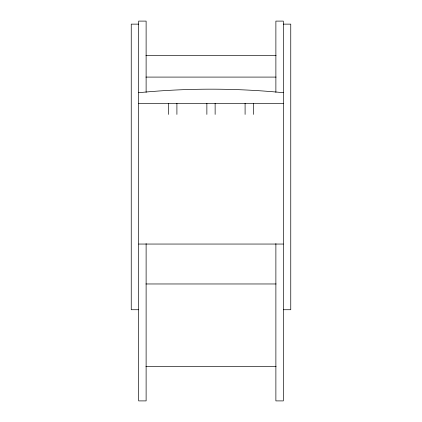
<?xml version="1.0" encoding="UTF-8"?>
<svg xmlns="http://www.w3.org/2000/svg" width="422" height="422" viewBox="0 0 422 422"><rect width="100%" height="100%" fill="white"/><g stroke="black" fill="none" stroke-linecap="round" stroke-linejoin="round"><path stroke-width="0.63" d="M138.68 92.698C186.74 87.998 235.26 87.998 283.32 92.698M138.68 24.133L131.242 24.133L131.242 309.732L138.68 309.732M283.32 24.133L290.758 24.133L290.758 309.732L283.32 309.732M145.912 55.488L276.088 55.488M145.912 77.089L276.088 77.089M138.68 103.59L283.32 103.59M138.68 244.048L283.32 244.048M145.912 283.969L276.088 283.969M145.912 366.512L276.088 366.512M275.882 92.392L275.882 21.1L283.32 21.1L283.32 400.9L275.882 400.9L275.882 243.568M253.358 103.279L253.358 114.415M245.092 103.279L245.092 114.415M215.13 103.279L215.13 114.415M206.87 103.279L206.87 114.415M176.908 103.279L176.908 114.415M168.642 103.279L168.642 114.415M146.117 92.392L146.117 21.1L138.68 21.1L138.68 400.9L146.117 400.9L146.117 243.568"/></g></svg>
